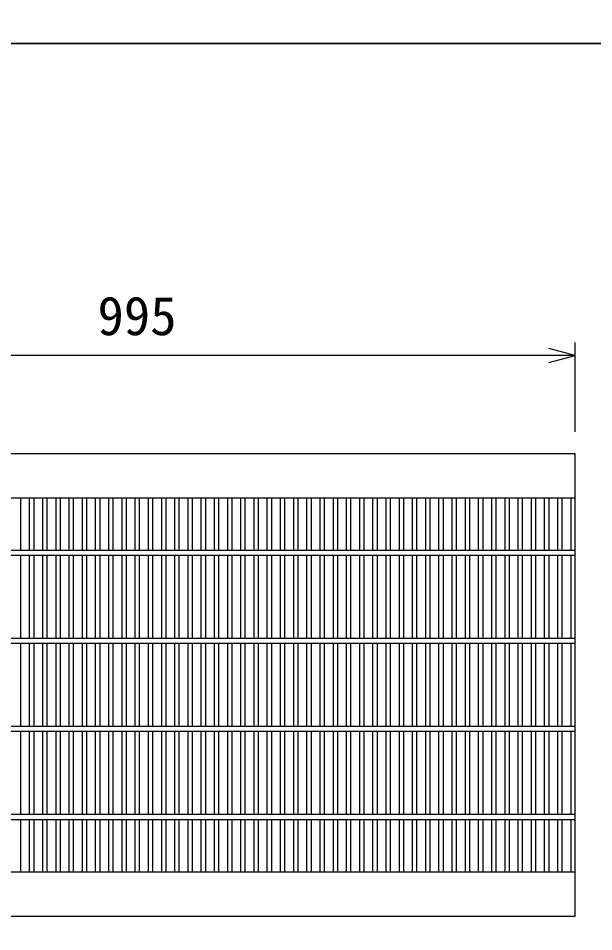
# Model space of a CAD drawing. Units: millimetres, scale not verified. Extents: x -25200 to 25200, y -8910 to 8910.
# Drawn here: x -6514 to -5860, y -2788 to -1750 of the extents above; entities that cross this region are included whole.
import ezdxf
from ezdxf.enums import TextEntityAlignment as Align

# ---------------------------------------------------------------- set-up
doc = ezdxf.new("R2010")
doc.units = ezdxf.units.MM
doc.header["$LTSCALE"] = 30
for name, color, linetype, lineweight in [('0-0_DIM', 7, 'Continuous', 25), ('0-2_HATCH', 6, 'Continuous', 25), ('0-6_TXT', 7, 'Continuous', 25)]:
    doc.layers.add(name, color=color, linetype=linetype, lineweight=lineweight)
doc.styles.add('ＭＳ ゴシック', font='')
doc.styles.get('ＭＳ ゴシック').set_extended_font_data('MS Gothic')

msp = doc.modelspace()

# ---------------------------------------------------------------- linework, layer by layer
at = {"layer": '0-0_DIM'}
for p, q in [((-5881.52, -2219.78), (-5881.52, -2118.19)), ((-5881.52, -2133.19), (-6876.52, -2133.19))]:
    msp.add_line(p, q, dxfattribs=at)
msp.add_lwpolyline([(-5911.52, -2141.23), (-5881.52, -2133.19), (-5911.52, -2125.16)], dxfattribs=at)
at = {"layer": '0-2_HATCH'}
for p, q in [((-6876.52, -2295.01), (-5881.52, -2295.01)), ((-6511.52, -2295.01), (-6511.52, -2354.51)), ((-6501.52, -2295.01), (-6501.52, -2354.51)), ((-6496.52, -2295.01), (-6496.52, -2354.51)), ((-6486.52, -2295.01), (-6486.52, -2354.51)), ((-6481.52, -2295.01), (-6481.52, -2354.51)), ((-6471.52, -2295.01), (-6471.52, -2354.51)), ((-6466.52, -2295.01), (-6466.52, -2354.51)), ((-6456.52, -2295.01), (-6456.52, -2354.51)), ((-6451.52, -2295.01), (-6451.52, -2354.51)), ((-6441.52, -2295.01), (-6441.52, -2354.51)), ((-6436.52, -2295.01), (-6436.52, -2354.51)), ((-6426.52, -2295.01), (-6426.52, -2354.51)), ((-6421.52, -2295.01), (-6421.52, -2354.51)), ((-6411.52, -2295.01), (-6411.52, -2354.51)), ((-6406.52, -2295.01), (-6406.52, -2354.51)), ((-6396.52, -2295.01), (-6396.52, -2354.51)), ((-6391.52, -2295.01), (-6391.52, -2354.51)), ((-6381.52, -2295.01), (-6381.52, -2354.51)), ((-6376.52, -2295.01), (-6376.52, -2354.51)), ((-6366.52, -2295.01), (-6366.52, -2354.51)), ((-6361.52, -2295.01), (-6361.52, -2354.51)), ((-6351.52, -2295.01), (-6351.52, -2354.51)), ((-6346.52, -2295.01), (-6346.52, -2354.51)), ((-6336.52, -2295.01), (-6336.52, -2354.51)), ((-6331.52, -2295.01), (-6331.52, -2354.51)), ((-6321.52, -2295.01), (-6321.52, -2354.51)), ((-6316.52, -2295.01), (-6316.52, -2354.51)), ((-6306.52, -2295.01), (-6306.52, -2354.51)), ((-6301.52, -2295.01), (-6301.52, -2354.51)), ((-6291.52, -2295.01), (-6291.52, -2354.51)), ((-6286.52, -2295.01), (-6286.52, -2354.51)), ((-6276.52, -2295.01), (-6276.52, -2354.51)), ((-6271.52, -2295.01), (-6271.52, -2354.51)), ((-6261.52, -2295.01), (-6261.52, -2354.51)), ((-6256.52, -2295.01), (-6256.52, -2354.51)), ((-6246.52, -2295.01), (-6246.52, -2354.51)), ((-6241.52, -2295.01), (-6241.52, -2354.51)), ((-6231.52, -2295.01), (-6231.52, -2354.51)), ((-6226.52, -2295.01), (-6226.52, -2354.51)), ((-6216.52, -2295.01), (-6216.52, -2354.51)), ((-6211.52, -2295.01), (-6211.52, -2354.51)), ((-6201.52, -2295.01), (-6201.52, -2354.51)), ((-6196.52, -2295.01), (-6196.52, -2354.51)), ((-6186.52, -2295.01), (-6186.52, -2354.51)), ((-6181.52, -2295.01), (-6181.52, -2354.51)), ((-6171.52, -2295.01), (-6171.52, -2354.51)), ((-6166.52, -2295.01), (-6166.52, -2354.51)), ((-6156.52, -2295.01), (-6156.52, -2354.51)), ((-6151.52, -2295.01), (-6151.52, -2354.51)), ((-6141.52, -2295.01), (-6141.52, -2354.51)), ((-6136.52, -2295.01), (-6136.52, -2354.51)), ((-6126.52, -2295.01), (-6126.52, -2354.51)), ((-6121.52, -2295.01), (-6121.52, -2354.51)), ((-6111.52, -2295.01), (-6111.52, -2354.51)), ((-6106.52, -2295.01), (-6106.52, -2354.51)), ((-6096.52, -2295.01), (-6096.52, -2354.51)), ((-6091.52, -2295.01), (-6091.52, -2354.51)), ((-6081.52, -2295.01), (-6081.52, -2354.51)), ((-6076.52, -2295.01), (-6076.52, -2354.51)), ((-6066.52, -2295.01), (-6066.52, -2354.51)), ((-6061.52, -2295.01), (-6061.52, -2354.51)), ((-6051.52, -2295.01), (-6051.52, -2354.51)), ((-6046.52, -2295.01), (-6046.52, -2354.51)), ((-6036.52, -2295.01), (-6036.52, -2354.51)), ((-6031.52, -2295.01), (-6031.52, -2354.51)), ((-6021.52, -2295.01), (-6021.52, -2354.51)), ((-6016.52, -2295.01), (-6016.52, -2354.51)), ((-6006.52, -2295.01), (-6006.52, -2354.51)), ((-6001.52, -2295.01), (-6001.52, -2354.51)), ((-5991.52, -2295.01), (-5991.52, -2354.51)), ((-5986.52, -2295.01), (-5986.52, -2354.51)), ((-5976.52, -2295.01), (-5976.52, -2354.51)), ((-5971.52, -2295.01), (-5971.52, -2354.51)), ((-5961.52, -2295.01), (-5961.52, -2354.51)), ((-5956.52, -2295.01), (-5956.52, -2354.51)), ((-5946.52, -2295.01), (-5946.52, -2354.51)), ((-5941.52, -2295.01), (-5941.52, -2354.51)), ((-5931.52, -2295.01), (-5931.52, -2354.51)), ((-5926.52, -2295.01), (-5926.52, -2354.51)), ((-5916.52, -2295.01), (-5916.52, -2354.51)), ((-5911.52, -2295.01), (-5911.52, -2354.51)), ((-5901.52, -2295.01), (-5901.52, -2354.51)), ((-5896.52, -2295.01), (-5896.52, -2354.51)), ((-5886.52, -2295.01), (-5886.52, -2354.51)), ((-5881.52, -2354.51), (-6876.52, -2354.51)), ((-5881.52, -2360.51), (-6876.52, -2360.51)), ((-6511.52, -2360.51), (-6511.52, -2454.51)), ((-6501.52, -2360.51), (-6501.52, -2454.51)), ((-6496.52, -2360.51), (-6496.52, -2454.51)), ((-6486.52, -2360.51), (-6486.52, -2454.51)), ((-6481.52, -2360.51), (-6481.52, -2454.51)), ((-6471.52, -2360.51), (-6471.52, -2454.51)), ((-6466.52, -2360.51), (-6466.52, -2454.51)), ((-6456.52, -2360.51), (-6456.52, -2454.51)), ((-6451.52, -2360.51), (-6451.52, -2454.51)), ((-6441.52, -2360.51), (-6441.52, -2454.51)), ((-6436.52, -2360.51), (-6436.52, -2454.51)), ((-6426.52, -2360.51), (-6426.52, -2454.51)), ((-6421.52, -2360.51), (-6421.52, -2454.51)), ((-6411.52, -2360.51), (-6411.52, -2454.51)), ((-6406.52, -2360.51), (-6406.52, -2454.51)), ((-6396.52, -2360.51), (-6396.52, -2454.51)), ((-6391.52, -2360.51), (-6391.52, -2454.51)), ((-6381.52, -2360.51), (-6381.52, -2454.51)), ((-6376.52, -2360.51), (-6376.52, -2454.51)), ((-6366.52, -2360.51), (-6366.52, -2454.51)), ((-6361.52, -2360.51), (-6361.52, -2454.51)), ((-6351.52, -2360.51), (-6351.52, -2454.51)), ((-6346.52, -2360.51), (-6346.52, -2454.51)), ((-6336.52, -2360.51), (-6336.52, -2454.51)), ((-6331.52, -2360.51), (-6331.52, -2454.51)), ((-6321.52, -2360.51), (-6321.52, -2454.51)), ((-6316.52, -2360.51), (-6316.52, -2454.51)), ((-6306.52, -2360.51), (-6306.52, -2454.51)), ((-6301.52, -2360.51), (-6301.52, -2454.51)), ((-6291.52, -2360.51), (-6291.52, -2454.51)), ((-6286.52, -2360.51), (-6286.52, -2454.51)), ((-6276.52, -2360.51), (-6276.52, -2454.51)), ((-6271.52, -2360.51), (-6271.52, -2454.51)), ((-6261.52, -2360.51), (-6261.52, -2454.51)), ((-6256.52, -2360.51), (-6256.52, -2454.51)), ((-6246.52, -2360.51), (-6246.52, -2454.51)), ((-6241.52, -2360.51), (-6241.52, -2454.51)), ((-6231.52, -2360.51), (-6231.52, -2454.51)), ((-6226.52, -2360.51), (-6226.52, -2454.51)), ((-6216.52, -2360.51), (-6216.52, -2454.51)), ((-6211.52, -2360.51), (-6211.52, -2454.51)), ((-6201.52, -2360.51), (-6201.52, -2454.51)), ((-6196.52, -2360.51), (-6196.52, -2454.51)), ((-6186.52, -2360.51), (-6186.52, -2454.51)), ((-6181.52, -2360.51), (-6181.52, -2454.51)), ((-6171.52, -2360.51), (-6171.52, -2454.51)), ((-6166.52, -2360.51), (-6166.52, -2454.51)), ((-6156.52, -2360.51), (-6156.52, -2454.51)), ((-6151.52, -2360.51), (-6151.52, -2454.51)), ((-6141.52, -2360.51), (-6141.52, -2454.51)), ((-6136.52, -2360.51), (-6136.52, -2454.51)), ((-6126.52, -2360.51), (-6126.52, -2454.51)), ((-6121.52, -2360.51), (-6121.52, -2454.51)), ((-6111.52, -2360.51), (-6111.52, -2454.51)), ((-6106.52, -2360.51), (-6106.52, -2454.51)), ((-6096.52, -2360.51), (-6096.52, -2454.51)), ((-6091.52, -2360.51), (-6091.52, -2454.51)), ((-6081.52, -2360.51), (-6081.52, -2454.51)), ((-6076.52, -2360.51), (-6076.52, -2454.51)), ((-6066.52, -2360.51), (-6066.52, -2454.51)), ((-6061.52, -2360.51), (-6061.52, -2454.51)), ((-6051.52, -2360.51), (-6051.52, -2454.51)), ((-6046.52, -2360.51), (-6046.52, -2454.51)), ((-6036.52, -2360.51), (-6036.52, -2454.51)), ((-6031.52, -2360.51), (-6031.52, -2454.51)), ((-6021.52, -2360.51), (-6021.52, -2454.51)), ((-6016.52, -2360.51), (-6016.52, -2454.51)), ((-6006.52, -2360.51), (-6006.52, -2454.51)), ((-6001.52, -2360.51), (-6001.52, -2454.51)), ((-5991.52, -2360.51), (-5991.52, -2454.51)), ((-5986.52, -2360.51), (-5986.52, -2454.51)), ((-5976.52, -2360.51), (-5976.52, -2454.51)), ((-5971.52, -2360.51), (-5971.52, -2454.51)), ((-5961.52, -2360.51), (-5961.52, -2454.51)), ((-5956.52, -2360.51), (-5956.52, -2454.51)), ((-5946.52, -2360.51), (-5946.52, -2454.51)), ((-5941.52, -2360.51), (-5941.52, -2454.51)), ((-5931.52, -2360.51), (-5931.52, -2454.51)), ((-5926.52, -2360.51), (-5926.52, -2454.51)), ((-5916.52, -2360.51), (-5916.52, -2454.51)), ((-5911.52, -2360.51), (-5911.52, -2454.51)), ((-5901.52, -2360.51), (-5901.52, -2454.51)), ((-5896.52, -2360.51), (-5896.52, -2454.51)), ((-5886.52, -2360.51), (-5886.52, -2454.51)), ((-5881.52, -2454.51), (-6876.52, -2454.51)), ((-5881.52, -2460.51), (-6876.52, -2460.51)), ((-6511.52, -2460.51), (-6511.52, -2554.51)), ((-6501.52, -2460.51), (-6501.52, -2554.51)), ((-6496.52, -2460.51), (-6496.52, -2554.51)), ((-6486.52, -2460.51), (-6486.52, -2554.51)), ((-6481.52, -2460.51), (-6481.52, -2554.51)), ((-6471.52, -2460.51), (-6471.52, -2554.51)), ((-6466.52, -2460.51), (-6466.52, -2554.51)), ((-6456.52, -2460.51), (-6456.52, -2554.51)), ((-6451.52, -2460.51), (-6451.52, -2554.51)), ((-6441.52, -2460.51), (-6441.52, -2554.51)), ((-6436.52, -2460.51), (-6436.52, -2554.51)), ((-6426.52, -2460.51), (-6426.52, -2554.51)), ((-6421.52, -2460.51), (-6421.52, -2554.51)), ((-6411.52, -2460.51), (-6411.52, -2554.51)), ((-6406.52, -2460.51), (-6406.52, -2554.51)), ((-6396.52, -2460.51), (-6396.52, -2554.51)), ((-6391.52, -2460.51), (-6391.52, -2554.51)), ((-6381.52, -2460.51), (-6381.52, -2554.51)), ((-6376.52, -2460.51), (-6376.52, -2554.51)), ((-6366.52, -2460.51), (-6366.52, -2554.51)), ((-6361.52, -2460.51), (-6361.52, -2554.51)), ((-6351.52, -2460.51), (-6351.52, -2554.51)), ((-6346.52, -2460.51), (-6346.52, -2554.51)), ((-6336.52, -2460.51), (-6336.52, -2554.51)), ((-6331.52, -2460.51), (-6331.52, -2554.51)), ((-6321.52, -2460.51), (-6321.52, -2554.51)), ((-6316.52, -2460.51), (-6316.52, -2554.51)), ((-6306.52, -2460.51), (-6306.52, -2554.51)), ((-6301.52, -2460.51), (-6301.52, -2554.51)), ((-6291.52, -2460.51), (-6291.52, -2554.51)), ((-6286.52, -2460.51), (-6286.52, -2554.51)), ((-6276.52, -2460.51), (-6276.52, -2554.51)), ((-6271.52, -2460.51), (-6271.52, -2554.51)), ((-6261.52, -2460.51), (-6261.52, -2554.51)), ((-6256.52, -2460.51), (-6256.52, -2554.51)), ((-6246.52, -2460.51), (-6246.52, -2554.51)), ((-6241.52, -2460.51), (-6241.52, -2554.51)), ((-6231.52, -2460.51), (-6231.52, -2554.51)), ((-6226.52, -2460.51), (-6226.52, -2554.51)), ((-6216.52, -2460.51), (-6216.52, -2554.51)), ((-6211.52, -2460.51), (-6211.52, -2554.51)), ((-6201.52, -2460.51), (-6201.52, -2554.51)), ((-6196.52, -2460.51), (-6196.52, -2554.51)), ((-6186.52, -2460.51), (-6186.52, -2554.51)), ((-6181.52, -2460.51), (-6181.52, -2554.51)), ((-6171.52, -2460.51), (-6171.52, -2554.51)), ((-6166.52, -2460.51), (-6166.52, -2554.51)), ((-6156.52, -2460.51), (-6156.52, -2554.51)), ((-6151.52, -2460.51), (-6151.52, -2554.51)), ((-6141.52, -2460.51), (-6141.52, -2554.51)), ((-6136.52, -2460.51), (-6136.52, -2554.51)), ((-6126.52, -2460.51), (-6126.52, -2554.51)), ((-6121.52, -2460.51), (-6121.52, -2554.51)), ((-6111.52, -2460.51), (-6111.52, -2554.51)), ((-6106.52, -2460.51), (-6106.52, -2554.51)), ((-6096.52, -2460.51), (-6096.52, -2554.51)), ((-6091.52, -2460.51), (-6091.52, -2554.51)), ((-6081.52, -2460.51), (-6081.52, -2554.51)), ((-6076.52, -2460.51), (-6076.52, -2554.51)), ((-6066.52, -2460.51), (-6066.52, -2554.51)), ((-6061.52, -2460.51), (-6061.52, -2554.51)), ((-6051.52, -2460.51), (-6051.52, -2554.51)), ((-6046.52, -2460.51), (-6046.52, -2554.51)), ((-6036.52, -2460.51), (-6036.52, -2554.51)), ((-6031.52, -2460.51), (-6031.52, -2554.51)), ((-6021.52, -2460.51), (-6021.52, -2554.51)), ((-6016.52, -2460.51), (-6016.52, -2554.51)), ((-6006.52, -2460.51), (-6006.52, -2554.51)), ((-6001.52, -2460.51), (-6001.52, -2554.51)), ((-5991.52, -2460.51), (-5991.52, -2554.51)), ((-5986.52, -2460.51), (-5986.52, -2554.51)), ((-5976.52, -2460.51), (-5976.52, -2554.51)), ((-5971.52, -2460.51), (-5971.52, -2554.51)), ((-5961.52, -2460.51), (-5961.52, -2554.51)), ((-5956.52, -2460.51), (-5956.52, -2554.51)), ((-5946.52, -2460.51), (-5946.52, -2554.51)), ((-5941.52, -2460.51), (-5941.52, -2554.51)), ((-5931.52, -2460.51), (-5931.52, -2554.51)), ((-5926.52, -2460.51), (-5926.52, -2554.51)), ((-5916.52, -2460.51), (-5916.52, -2554.51)), ((-5911.52, -2460.51), (-5911.52, -2554.51)), ((-5901.52, -2460.51), (-5901.52, -2554.51)), ((-5896.52, -2460.51), (-5896.52, -2554.51)), ((-5886.52, -2460.51), (-5886.52, -2554.51)), ((-5881.52, -2554.51), (-6876.52, -2554.51)), ((-5881.52, -2560.51), (-6876.52, -2560.51)), ((-6511.52, -2560.51), (-6511.52, -2654.51)), ((-6501.52, -2560.51), (-6501.52, -2654.51)), ((-6496.52, -2560.51), (-6496.52, -2654.51)), ((-6486.52, -2560.51), (-6486.52, -2654.51)), ((-6481.52, -2560.51), (-6481.52, -2654.51)), ((-6471.52, -2560.51), (-6471.52, -2654.51)), ((-6466.52, -2560.51), (-6466.52, -2654.51)), ((-6456.52, -2560.51), (-6456.52, -2654.51)), ((-6451.52, -2560.51), (-6451.52, -2654.51)), ((-6441.52, -2560.51), (-6441.52, -2654.51)), ((-6436.52, -2560.51), (-6436.52, -2654.51)), ((-6426.52, -2560.51), (-6426.52, -2654.51)), ((-6421.52, -2560.51), (-6421.52, -2654.51)), ((-6411.52, -2560.51), (-6411.52, -2654.51)), ((-6406.52, -2560.51), (-6406.52, -2654.51)), ((-6396.52, -2560.51), (-6396.52, -2654.51)), ((-6391.52, -2560.51), (-6391.52, -2654.51)), ((-6381.52, -2560.51), (-6381.52, -2654.51)), ((-6376.52, -2560.51), (-6376.52, -2654.51)), ((-6366.52, -2560.51), (-6366.52, -2654.51)), ((-6361.52, -2560.51), (-6361.52, -2654.51)), ((-6351.52, -2560.51), (-6351.52, -2654.51)), ((-6346.52, -2560.51), (-6346.52, -2654.51)), ((-6336.52, -2560.51), (-6336.52, -2654.51)), ((-6331.52, -2560.51), (-6331.52, -2654.51)), ((-6321.52, -2560.51), (-6321.52, -2654.51)), ((-6316.52, -2560.51), (-6316.52, -2654.51)), ((-6306.52, -2560.51), (-6306.52, -2654.51)), ((-6301.52, -2560.51), (-6301.52, -2654.51)), ((-6291.52, -2560.51), (-6291.52, -2654.51)), ((-6286.52, -2560.51), (-6286.52, -2654.51)), ((-6276.52, -2560.51), (-6276.52, -2654.51)), ((-6271.52, -2560.51), (-6271.52, -2654.51)), ((-6261.52, -2560.51), (-6261.52, -2654.51)), ((-6256.52, -2560.51), (-6256.52, -2654.51)), ((-6246.52, -2560.51), (-6246.52, -2654.51)), ((-6241.52, -2560.51), (-6241.52, -2654.51)), ((-6231.52, -2560.51), (-6231.52, -2654.51)), ((-6226.52, -2560.51), (-6226.52, -2654.51)), ((-6216.52, -2560.51), (-6216.52, -2654.51)), ((-6211.52, -2560.51), (-6211.52, -2654.51)), ((-6201.52, -2560.51), (-6201.52, -2654.51)), ((-6196.52, -2560.51), (-6196.52, -2654.51)), ((-6186.52, -2560.51), (-6186.52, -2654.51)), ((-6181.52, -2560.51), (-6181.52, -2654.51)), ((-6171.52, -2560.51), (-6171.52, -2654.51)), ((-6166.52, -2560.51), (-6166.52, -2654.51)), ((-6156.52, -2560.51), (-6156.52, -2654.51)), ((-6151.52, -2560.51), (-6151.52, -2654.51)), ((-6141.52, -2560.51), (-6141.52, -2654.51)), ((-6136.52, -2560.51), (-6136.52, -2654.51)), ((-6126.52, -2560.51), (-6126.52, -2654.51)), ((-6121.52, -2560.51), (-6121.52, -2654.51)), ((-6111.52, -2560.51), (-6111.52, -2654.51)), ((-6106.52, -2560.51), (-6106.52, -2654.51)), ((-6096.52, -2560.51), (-6096.52, -2654.51)), ((-6091.52, -2560.51), (-6091.52, -2654.51)), ((-6081.52, -2560.51), (-6081.52, -2654.51)), ((-6076.52, -2560.51), (-6076.52, -2654.51)), ((-6066.52, -2560.51), (-6066.52, -2654.51)), ((-6061.52, -2560.51), (-6061.52, -2654.51)), ((-6051.52, -2560.51), (-6051.52, -2654.51)), ((-6046.52, -2560.51), (-6046.52, -2654.51)), ((-6036.52, -2560.51), (-6036.52, -2654.51)), ((-6031.52, -2560.51), (-6031.52, -2654.51)), ((-6021.52, -2560.51), (-6021.52, -2654.51)), ((-6016.52, -2560.51), (-6016.52, -2654.51)), ((-6006.52, -2560.51), (-6006.52, -2654.51)), ((-6001.52, -2560.51), (-6001.52, -2654.51)), ((-5991.52, -2560.51), (-5991.52, -2654.51)), ((-5986.52, -2560.51), (-5986.52, -2654.51)), ((-5976.52, -2560.51), (-5976.52, -2654.51)), ((-5971.52, -2560.51), (-5971.52, -2654.51)), ((-5961.52, -2560.51), (-5961.52, -2654.51)), ((-5956.52, -2560.51), (-5956.52, -2654.51)), ((-5946.52, -2560.51), (-5946.52, -2654.51)), ((-5941.52, -2560.51), (-5941.52, -2654.51)), ((-5931.52, -2560.51), (-5931.52, -2654.51)), ((-5926.52, -2560.51), (-5926.52, -2654.51)), ((-5916.52, -2560.51), (-5916.52, -2654.51)), ((-5911.52, -2560.51), (-5911.52, -2654.51)), ((-5901.52, -2560.51), (-5901.52, -2654.51)), ((-5896.52, -2560.51), (-5896.52, -2654.51)), ((-5886.52, -2560.51), (-5886.52, -2654.51)), ((-5881.52, -2654.51), (-6876.52, -2654.51)), ((-5881.52, -2660.51), (-6876.52, -2660.51)), ((-6511.52, -2660.51), (-6511.52, -2720.01)), ((-6501.52, -2660.51), (-6501.52, -2720.01)), ((-6496.52, -2660.51), (-6496.52, -2720.01)), ((-6486.52, -2660.51), (-6486.52, -2720.01)), ((-6481.52, -2660.51), (-6481.52, -2720.01)), ((-6471.52, -2660.51), (-6471.52, -2720.01)), ((-6466.52, -2660.51), (-6466.52, -2720.01)), ((-6456.52, -2660.51), (-6456.52, -2720.01)), ((-6451.52, -2660.51), (-6451.52, -2720.01)), ((-6441.52, -2660.51), (-6441.52, -2720.01)), ((-6436.52, -2660.51), (-6436.52, -2720.01)), ((-6426.52, -2660.51), (-6426.52, -2720.01)), ((-6421.52, -2660.51), (-6421.52, -2720.01)), ((-6411.52, -2660.51), (-6411.52, -2720.01)), ((-6406.52, -2660.51), (-6406.52, -2720.01)), ((-6396.52, -2660.51), (-6396.52, -2720.01)), ((-6391.52, -2660.51), (-6391.52, -2720.01)), ((-6381.52, -2660.51), (-6381.52, -2720.01)), ((-6376.52, -2660.51), (-6376.52, -2720.01)), ((-6366.52, -2660.51), (-6366.52, -2720.01)), ((-6361.52, -2660.51), (-6361.52, -2720.01)), ((-6351.52, -2660.51), (-6351.52, -2720.01)), ((-6346.52, -2660.51), (-6346.52, -2720.01)), ((-6336.52, -2660.51), (-6336.52, -2720.01)), ((-6331.52, -2660.51), (-6331.52, -2720.01)), ((-6321.52, -2660.51), (-6321.52, -2720.01)), ((-6316.52, -2660.51), (-6316.52, -2720.01)), ((-6306.52, -2660.51), (-6306.52, -2720.01)), ((-6301.52, -2660.51), (-6301.52, -2720.01)), ((-6291.52, -2660.51), (-6291.52, -2720.01)), ((-6286.52, -2660.51), (-6286.52, -2720.01)), ((-6276.52, -2660.51), (-6276.52, -2720.01)), ((-6271.52, -2660.51), (-6271.52, -2720.01)), ((-6261.52, -2660.51), (-6261.52, -2720.01)), ((-6256.52, -2660.51), (-6256.52, -2720.01)), ((-6246.52, -2660.51), (-6246.52, -2720.01)), ((-6241.52, -2660.51), (-6241.52, -2720.01)), ((-6231.52, -2660.51), (-6231.52, -2720.01)), ((-6226.52, -2660.51), (-6226.52, -2720.01)), ((-6216.52, -2660.51), (-6216.52, -2720.01)), ((-6211.52, -2660.51), (-6211.52, -2720.01)), ((-6201.52, -2660.51), (-6201.52, -2720.01)), ((-6196.52, -2660.51), (-6196.52, -2720.01)), ((-6186.52, -2660.51), (-6186.52, -2720.01)), ((-6181.52, -2660.51), (-6181.52, -2720.01)), ((-6171.52, -2660.51), (-6171.52, -2720.01)), ((-6166.52, -2660.51), (-6166.52, -2720.01)), ((-6156.52, -2660.51), (-6156.52, -2720.01)), ((-6151.52, -2660.51), (-6151.52, -2720.01)), ((-6141.52, -2660.51), (-6141.52, -2720.01)), ((-6136.52, -2660.51), (-6136.52, -2720.01)), ((-6126.52, -2660.51), (-6126.52, -2720.01)), ((-6121.52, -2660.51), (-6121.52, -2720.01)), ((-6111.52, -2660.51), (-6111.52, -2720.01)), ((-6106.52, -2660.51), (-6106.52, -2720.01)), ((-6096.52, -2660.51), (-6096.52, -2720.01)), ((-6091.52, -2660.51), (-6091.52, -2720.01)), ((-6081.52, -2660.51), (-6081.52, -2720.01)), ((-6076.52, -2660.51), (-6076.52, -2720.01)), ((-6066.52, -2660.51), (-6066.52, -2720.01)), ((-6061.52, -2660.51), (-6061.52, -2720.01)), ((-6051.52, -2660.51), (-6051.52, -2720.01)), ((-6046.52, -2660.51), (-6046.52, -2720.01)), ((-6036.52, -2660.51), (-6036.52, -2720.01)), ((-6031.52, -2660.51), (-6031.52, -2720.01)), ((-6021.52, -2660.51), (-6021.52, -2720.01)), ((-6016.52, -2660.51), (-6016.52, -2720.01)), ((-6006.52, -2660.51), (-6006.52, -2720.01)), ((-6001.52, -2660.51), (-6001.52, -2720.01)), ((-5991.52, -2660.51), (-5991.52, -2720.01)), ((-5986.52, -2660.51), (-5986.52, -2720.01)), ((-5976.52, -2660.51), (-5976.52, -2720.01)), ((-5971.52, -2660.51), (-5971.52, -2720.01)), ((-5961.52, -2660.51), (-5961.52, -2720.01)), ((-5956.52, -2660.51), (-5956.52, -2720.01)), ((-5946.52, -2660.51), (-5946.52, -2720.01)), ((-5941.52, -2660.51), (-5941.52, -2720.01)), ((-5931.52, -2660.51), (-5931.52, -2720.01)), ((-5926.52, -2660.51), (-5926.52, -2720.01)), ((-5916.52, -2660.51), (-5916.52, -2720.01)), ((-5911.52, -2660.51), (-5911.52, -2720.01)), ((-5901.52, -2660.51), (-5901.52, -2720.01)), ((-5896.52, -2660.51), (-5896.52, -2720.01)), ((-5886.52, -2660.51), (-5886.52, -2720.01)), ((-5881.52, -2720.01), (-6876.52, -2720.01))]:
    msp.add_line(p, q, dxfattribs=at)
msp.add_lwpolyline([(-6876.52, -2245.01), (-6876.52, -2770.01), (-5881.52, -2770.01), (-5881.52, -2245.01)], close=True, dxfattribs=at)
at = {"layer": '0-6_TXT'}
for points in [[(-9316.68, -1778.68), (-5116.68, -1778.68), (-5116.68, -1618.68), (-9316.68, -1618.68)], [(-7216.68, -7188.51), (-5116.68, -7188.51), (-5116.68, -1778.68), (-7216.68, -1778.68)]]:
    msp.add_lwpolyline(points, close=True, dxfattribs=at)

# ---------------------------------------------------------------- texts
at = {"layer": '0-0_DIM', "style": 'ＭＳ ゴシック'}
msp.add_text('995', height=43.99, dxfattribs=at).set_placement((-6424.02, -2123.19), align=Align.BOTTOM_LEFT)

doc.saveas('drawing.dxf')
